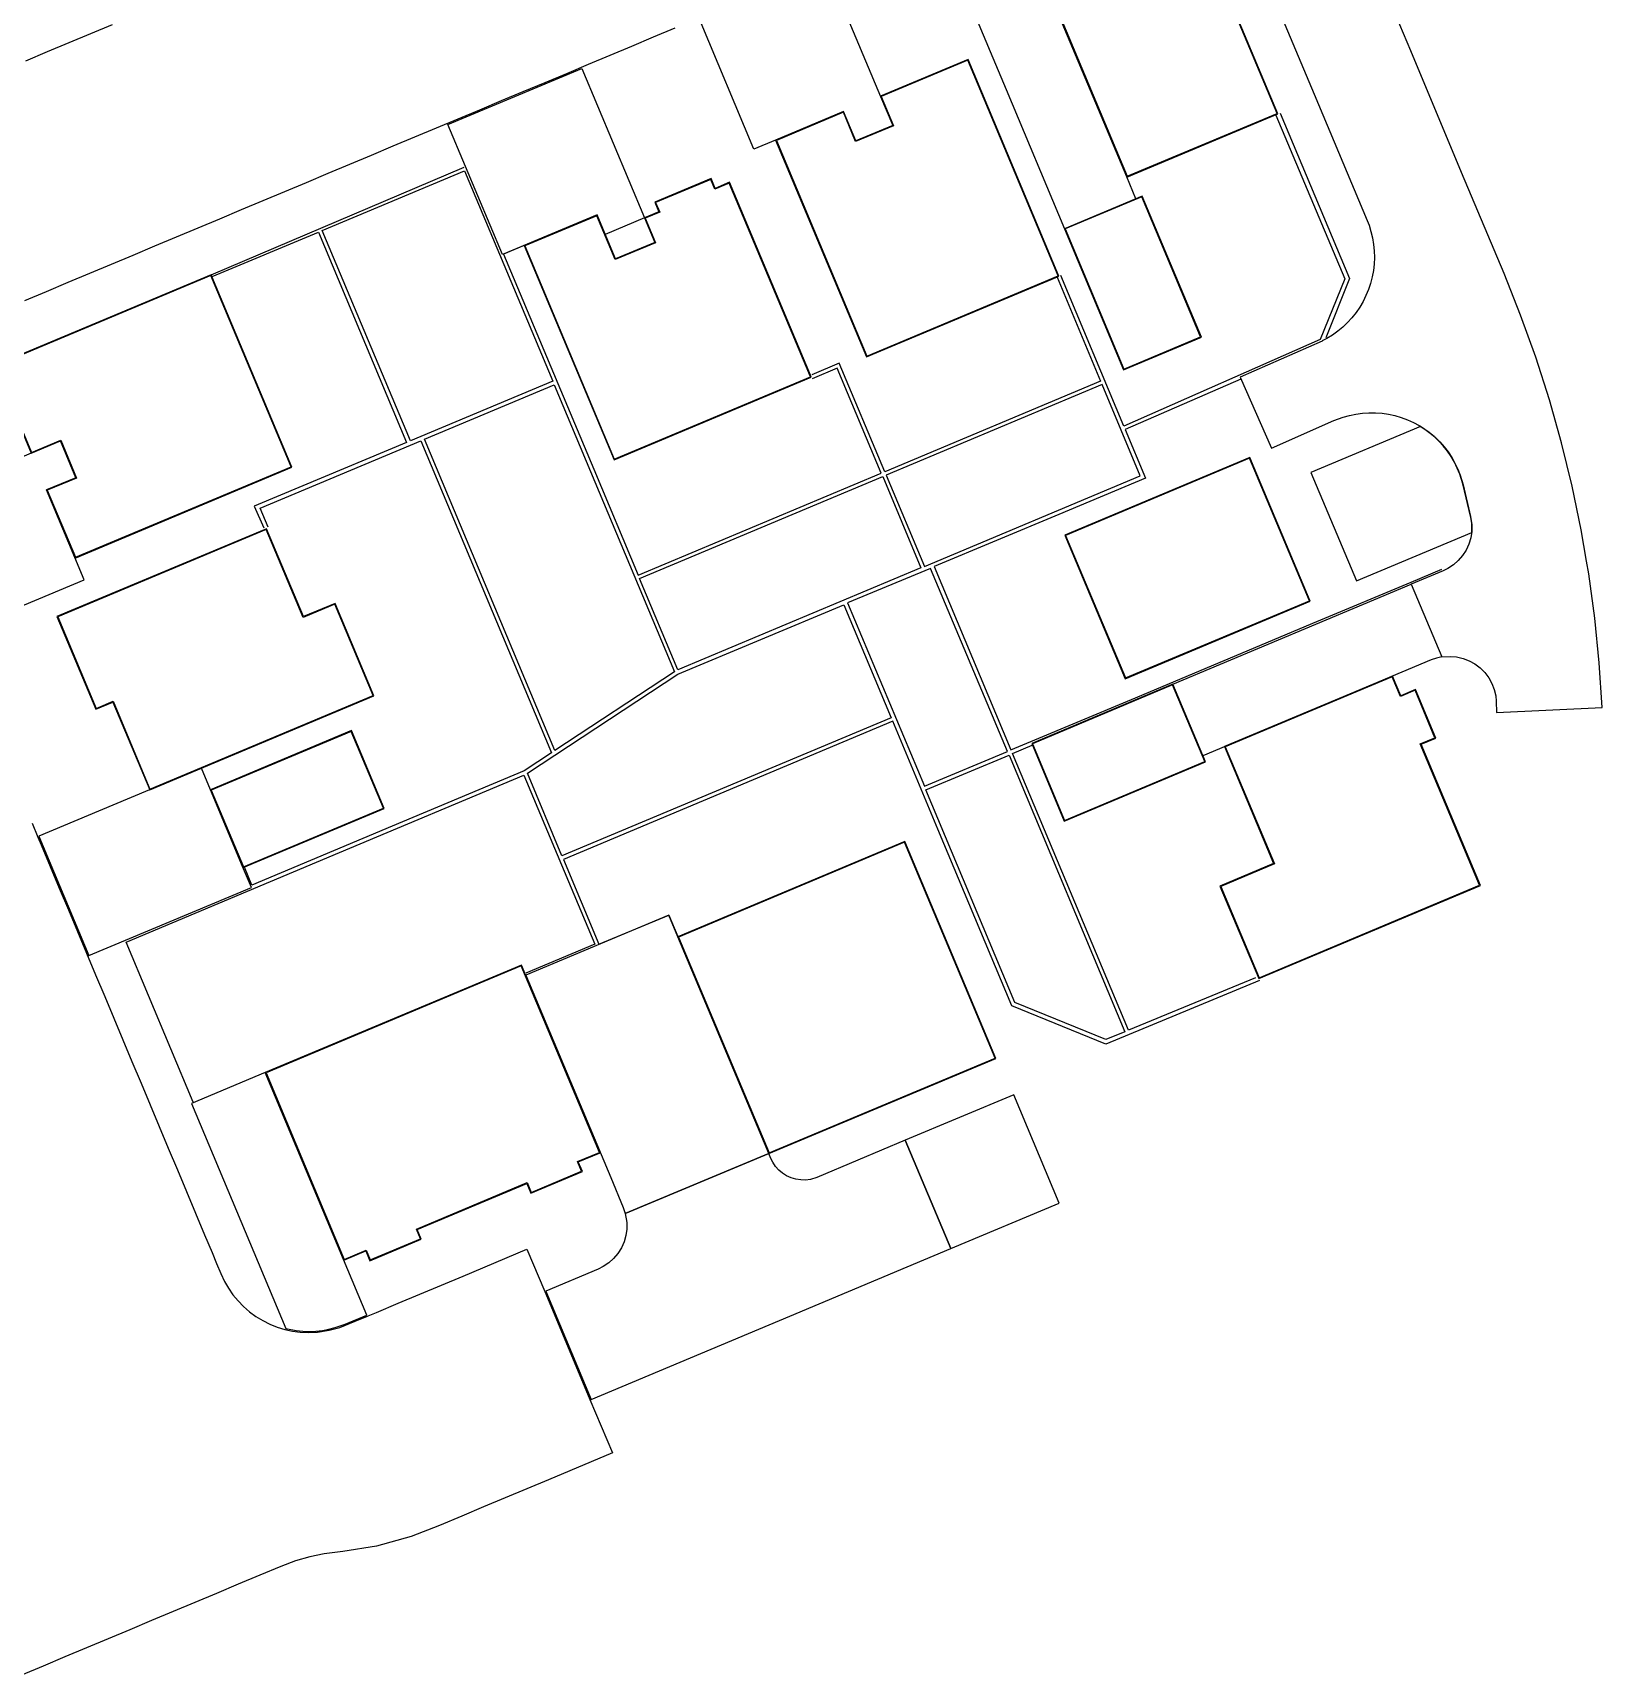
# Model space of a CAD drawing. Header units: metres. Extents: x 383525 to 383919, y 430576 to 430887.
# Drawn here: x 383852.4 to 383919.1, y 430622.7 to 430692.6 of the extents above; entities that cross this region are included whole.
import ezdxf

# ---------------------------------------------------------------- set-up
doc = ezdxf.new("R2010")
doc.units = ezdxf.units.M
for name, color, linetype, true_color in [('3D_LINES', 132, 'Continuous', 0x00cccc), ('GARAGES FFL', 140, 'Continuous', 0x00bfff), ('PLOTS EXTERNAL LEVEL', 3, 'Continuous', 0x00ff00), ('PLOTS FFL', 1, 'Continuous', 0xff0000)]:
    doc.layers.add(name, color=color, linetype=linetype, true_color=true_color)

msp = doc.modelspace()

# ---------------------------------------------------------------- linework, layer by layer
at = {"layer": '3D_LINES'}
for points in [[(383894.959, 430695.863, 245.12), (383893.8, 430698.629, 245.002), (383890.756, 430697.354, 245.166), (383893.099, 430691.765, 245.3), (383893.775, 430690.153, 245.3), (383896.257, 430684.232, 245.35), (383899.3, 430685.508, 245.35), (383898.913, 430686.431, 245.3), (383894.959, 430695.863, 245.12)], [(383914.965, 430682.323, 245.59), (383913.161, 430686.626, 245.59), (383910.995, 430691.793, 245.2), (383909.131, 430696.239, 244.88)], [(383886.108, 430695.405, 245.43), (383888.432, 430689.861, 245.6), (383888.95, 430688.627, 245.6), (383887.384, 430687.97, 245.6), (383886.862, 430689.215, 245.6), (383883.964, 430688.001, 245.6), (383883.044, 430687.615, 245.6), (383880.724, 430693.148, 245.716), (383886.108, 430695.405, 245.43)], [(383904.96, 430694.549, 245.1), (383906.885, 430689.958, 245.42), (383909.138, 430684.583, 245.82), (383909.218, 430684.376, 245.854), (383909.302, 430684.11, 245.896), (383909.367, 430683.839, 245.938), (383909.414, 430683.563, 245.981), (383909.441, 430683.286, 246.023), (383909.448, 430683.007, 246.065), (383909.437, 430682.728, 246.108), (383909.405, 430682.45, 246.15), (383909.355, 430682.176, 246.161), (383909.285, 430681.905, 246.172), (383909.197, 430681.64, 246.183), (383909.09, 430681.382, 246.194), (383908.966, 430681.132, 246.205), (383908.825, 430680.891, 246.216), (383908.667, 430680.661, 246.227), (383908.493, 430680.442, 246.237), (383908.305, 430680.236, 246.248), (383908.103, 430680.044, 246.259), (383907.887, 430679.866, 246.27), (383907.66, 430679.704, 246.281), (383907.422, 430679.558, 246.292), (383907.227, 430679.454, 246.301), (383907.224, 430679.448, 246.301), (383903.739, 430677.917, 246.45), (383905.066, 430674.895, 246.55), (383907.722, 430676.062, 246.498), (383908.119, 430676.212, 246.49), (383908.388, 430676.287, 246.485), (383908.662, 430676.343, 246.48), (383908.938, 430676.381, 246.475), (383909.217, 430676.398, 246.47), (383909.496, 430676.396, 246.465), (383909.775, 430676.375, 246.46), (383910.051, 430676.335, 246.455), (383910.324, 430676.275, 246.45), (383910.591, 430676.196, 246.445), (383910.853, 430676.099, 246.44), (383911.107, 430675.984, 246.435), (383911.353, 430675.851, 246.43), (383911.589, 430675.702, 246.454), (383911.814, 430675.536, 246.478), (383912.027, 430675.355, 246.502), (383912.226, 430675.16, 246.527), (383912.412, 430674.951, 246.551), (383912.582, 430674.73, 246.575), (383912.737, 430674.498, 246.599), (383912.875, 430674.255, 246.623), (383912.996, 430674.003, 246.647), (383913.098, 430673.744, 246.672), (383913.22, 430673.337, 246.708), (383913.542, 430671.988, 246.828), (383913.596, 430671.626, 246.86), (383913.592, 430671.347, 246.884), (383913.55, 430671.072, 246.908), (383913.469, 430670.805, 246.932), (383913.352, 430670.551, 246.957), (383913.201, 430670.317, 246.981), (383913.019, 430670.105, 247.005), (383912.809, 430669.921, 247.029), (383912.576, 430669.768, 247.053), (383912.372, 430669.669, 247.073), (383911.017, 430669.101, 247.2), (383912.314, 430666.006, 247.16), (383912.67, 430666.032, 247.173), (383912.948, 430666.008, 247.183), (383913.22, 430665.945, 247.193), (383913.481, 430665.845, 247.203), (383913.725, 430665.71, 247.214), (383913.948, 430665.542, 247.224), (383914.145, 430665.345, 247.234), (383914.313, 430665.122, 247.244), (383914.448, 430664.878, 247.254), (383914.548, 430664.617, 247.264), (383914.611, 430664.345, 247.275), (383914.633, 430664.128, 247.282), (383914.645, 430663.646, 247.3), (383919.14, 430663.861, 247.2), (383919.015, 430665.759, 247.072), (383918.825, 430667.652, 246.945), (383918.569, 430669.537, 246.817), (383918.475, 430670.086, 246.78), (383918.247, 430671.412, 246.677), (383917.86, 430673.274, 246.531), (383917.408, 430675.122, 246.386), (383916.892, 430676.953, 246.24), (383916.312, 430678.765, 246.023), (383915.669, 430680.556, 245.807), (383914.965, 430682.323, 245.59)], [(383879.672, 430692.761, 245.766), (383878.75, 430692.375, 245.816), (383877.828, 430691.988, 245.866), (383876.905, 430691.602, 245.916), (383875.983, 430691.215, 245.966), (383875.061, 430690.828, 246.016), (383874.139, 430690.442, 246.066), (383873.216, 430690.055, 246.116), (383872.294, 430689.669, 246.166), (383871.372, 430689.282, 246.216), (383870.45, 430688.895, 246.266), (383869.527, 430688.509, 246.316), (383868.605, 430688.122, 246.366), (383867.683, 430687.736, 246.416), (383866.761, 430687.349, 246.466), (383865.838, 430686.962, 246.516), (383864.916, 430686.576, 246.566), (383863.994, 430686.189, 246.616), (383863.072, 430685.803, 246.666), (383862.149, 430685.416, 246.716), (383861.227, 430685.029, 246.766), (383860.305, 430684.643, 246.816), (383859.383, 430684.256, 246.866), (383858.46, 430683.87, 246.916), (383857.538, 430683.483, 246.966), (383856.616, 430683.096, 247.016), (383855.694, 430682.71, 247.066), (383854.771, 430682.323, 247.116), (383853.849, 430681.937, 247.166), (383852.927, 430681.55, 247.216), (383852.005, 430681.163, 247.266)], [(383852.06, 430691.379, 246.913), (383852.982, 430691.766, 246.863), (383853.904, 430692.152, 246.813), (383854.826, 430692.539, 246.763), (383855.749, 430692.925, 246.713)], [(383875.719, 430691.05, 246), (383878.387, 430684.687, 246.2), (383876.717, 430683.987, 246.2), (383876.369, 430684.817, 246.2), (383872.344, 430683.129, 246.2), (383870.774, 430686.875, 246.234), (383870.024, 430688.663, 246.25), (383875.719, 430691.05, 246)], [(383905.254, 430689.066, 245.3), (383908.196, 430682.099, 245.35), (383907.144, 430679.519, 245.385), (383898.788, 430675.83, 245.5), (383896.099, 430682.238, 245.35)], [(383905.432, 430689.152, 245.3), (383908.385, 430682.114, 246.15), (383907.382, 430679.584, 246.292)], [(383859.947, 430682.27, 247.2), (383870.708, 430686.843, 246.234)], [(383864.67, 430684.156, 247.7), (383870.722, 430686.697, 247.35), (383874.481, 430677.744, 247.4), (383868.422, 430675.197, 247.7), (383864.67, 430684.156, 247.7)], [(383859.983, 430682.198, 248.4), (383864.518, 430684.089, 248.15), (383868.262, 430675.139, 248.15), (383863.843, 430673.291, 248.4), (383861.778, 430672.427, 248.4), (383862.186, 430671.495, 248.43)], [(383873.264, 430683.509, 246.2), (383872.389, 430683.143, 246.2), (383876.225, 430673.994, 246.2), (383878.112, 430669.493, 246.25), (383888.457, 430673.829, 246.25), (383886.59, 430678.289, 246.2), (383885.524, 430677.841, 246.2)], [(383895.951, 430682.17, 245.6), (383897.788, 430677.745, 245.65), (383888.615, 430673.891, 245.65), (383886.677, 430678.515, 245.6), (383885.506, 430678.015, 245.6)], [(383869.022, 430675.272, 247.8), (383874.543, 430677.591, 247.4), (383879.664, 430665.378, 247.4), (383874.572, 430662.023, 247.8), (383869.022, 430675.272, 247.8)], [(383888.672, 430673.742, 246.25), (383890.303, 430669.859, 246.55), (383899.478, 430673.712, 246.55), (383897.865, 430677.595, 246.25), (383888.672, 430673.742, 246.25)], [(383903.759, 430677.83, 246.45), (383898.844, 430675.679, 246.55), (383899.706, 430673.613, 246.65), (383896.021, 430672.073, 247.1), (383890.715, 430669.856, 247.24), (383893.982, 430662.05, 247.24), (383894.826, 430662.405, 247.24)], [(383913.212, 430673.369, 246.708), (383913.082, 430673.788, 246.669), (383912.976, 430674.047, 246.644), (383912.853, 430674.297, 246.619), (383912.712, 430674.538, 246.594), (383912.554, 430674.769, 246.569), (383912.381, 430674.988, 246.544), (383912.193, 430675.194, 246.519), (383911.991, 430675.387, 246.494), (383911.777, 430675.565, 246.469), (383911.415, 430675.814, 246.43), (383906.746, 430673.857, 246.7), (383908.679, 430669.246, 246.8), (383913.588, 430671.303, 246.884), (383913.596, 430671.415, 246.875), (383913.591, 430671.694, 246.852), (383913.552, 430671.942, 246.831), (383913.212, 430673.369, 246.708)], [(383852.94, 430673.112, 248.475), (383854.185, 430673.633, 248.442), (383853.529, 430675.199, 248.4), (383846.751, 430672.357, 248.24), (383849.007, 430666.974, 248.533), (383854.541, 430669.293, 248.43), (383854.147, 430670.232, 248.475), (383852.94, 430673.112, 248.475)], [(383862.378, 430671.523, 248.95), (383862.037, 430672.332, 248.95), (383868.868, 430675.209, 248.4), (383874.424, 430661.932, 248.4), (383873.267, 430661.159, 248.474), (383867.648, 430658.802, 248.8), (383861.678, 430656.298, 248.8), (383861.362, 430657.055, 248.8)], [(383888.526, 430673.681, 246.85), (383890.151, 430669.797, 247.15), (383879.801, 430665.46, 247.15), (383878.18, 430669.34, 246.85), (383888.526, 430673.681, 246.85)], [(383893.831, 430661.986, 247.84), (383890.561, 430669.776, 247.84), (383887.029, 430668.309, 248.12), (383890.297, 430660.503, 248.12), (383893.831, 430661.986, 247.84)], [(383894.826, 430662.405, 247.24), (383899.107, 430664.201, 247.1), (383906.991, 430667.509, 247.1), (383911.006, 430669.194, 247.2), (383912.324, 430669.747, 247.073)], [(383911.862, 430665.877, 247.16), (383902.148, 430661.805, 247.45), (383900.872, 430664.848, 247.45), (383911.017, 430669.101, 247.2), (383912.314, 430666.006, 247.16), (383912.084, 430665.955, 247.16), (383911.862, 430665.877, 247.16)], [(383888.884, 430663.418, 248.72), (383874.872, 430657.542, 248.72), (383873.402, 430661.054, 248.35), (383879.805, 430665.279, 248.35), (383886.871, 430668.231, 248.35), (383888.884, 430663.418, 248.72)], [(383904.56, 430652.244, 247.4), (383898.018, 430649.524, 248.797), (383894.013, 430651.157, 249.65), (383890.872, 430658.683, 249.65), (383888.959, 430663.267, 249.32), (383874.943, 430657.386, 249.32), (383876.445, 430653.79, 249.65), (383879.421, 430655.025, 249.65), (383879.808, 430654.106, 249.65)], [(383898.832, 430650.052, 248.15), (383898.023, 430649.721, 248.193), (383894.151, 430651.302, 248.4), (383890.358, 430660.352, 248.4), (383893.899, 430661.833, 248.15), (383898.832, 430650.052, 248.15)], [(383904.385, 430652.353, 247.4), (383898.985, 430650.126, 247.55), (383894.044, 430661.901, 247.55), (383894.882, 430662.247, 247.45)], [(383859.916, 430660.351, 248.8), (383859.529, 430661.273, 248.8), (383857.322, 430660.348, 248.8), (383855.769, 430659.697, 248.87), (383852.612, 430658.374, 248.996), (383854.739, 430653.302, 249.263), (383861.656, 430656.201, 248.8), (383861.286, 430657.082, 248.8), (383859.916, 430660.351, 248.8)], [(383859.187, 430647.054, 249.85), (383856.324, 430653.874, 249.45), (383865.408, 430657.684, 249.45), (383873.254, 430660.975, 249.45), (383876.273, 430653.787, 249.95), (383873.333, 430652.554, 249.95)], [(383852.323, 430658.935, 248.964), (383852.572, 430658.34, 248.996), (383852.709, 430658.013, 249.014), (383853.096, 430657.091, 249.064), (383853.483, 430656.169, 249.114), (383853.869, 430655.246, 249.164), (383854.256, 430654.324, 249.213), (383854.642, 430653.402, 249.263), (383855.029, 430652.48, 249.313), (383855.416, 430651.557, 249.363), (383855.802, 430650.635, 249.413), (383856.189, 430649.713, 249.463), (383856.575, 430648.791, 249.513), (383856.962, 430647.868, 249.562), (383857.349, 430646.946, 249.612), (383857.735, 430646.024, 249.662), (383858.122, 430645.102, 249.712), (383858.508, 430644.179, 249.762), (383858.895, 430643.257, 249.812), (383859.282, 430642.335, 249.862), (383859.668, 430641.413, 249.911), (383859.984, 430640.66, 249.952), (383860.177, 430640.199, 249.977), (383860.354, 430639.776, 250.002), (383860.515, 430639.434, 250.028), (383860.683, 430639.141, 250.053), (383860.875, 430638.864, 250.074), (383861.089, 430638.604, 250.093), (383861.324, 430638.362, 250.107), (383861.579, 430638.141, 250.119), (383861.851, 430637.941, 250.127), (383862.139, 430637.765, 250.131), (383862.44, 430637.614, 250.133), (383862.753, 430637.488, 250.131), (383863.075, 430637.389, 250.125), (383863.405, 430637.317, 250.116), (383863.739, 430637.272, 250.104), (383864.076, 430637.256, 250.089), (383864.447, 430637.269, 250.07), (383864.467, 430637.27, 250.06), (383864.972, 430637.351, 250.02), (383865.423, 430637.477, 249.978), (383866.068, 430637.736, 249.936), (383866.602, 430637.959, 249.911), (383866.632, 430637.972, 249.909), (383866.976, 430638.116, 249.893), (383867.898, 430638.503, 249.851), (383868.82, 430638.889, 249.809), (383869.743, 430639.276, 249.766), (383870.665, 430639.662, 249.724), (383873.385, 430640.803, 249.682), (383874.139, 430639.006, 249.713), (383876.065, 430634.41, 249.794), (383877.02, 430632.134, 249.834), (383874.299, 430630.993, 249.877), (383873.377, 430630.607, 249.919), (383872.454, 430630.22, 249.961), (383871.532, 430629.833, 250.004), (383870.61, 430629.447, 250.046), (383869.668, 430629.052, 250.088), (383868.454, 430628.574, 250.131), (383866.986, 430628.163, 250.173), (383865.543, 430627.932, 250.215), (383864.756, 430627.836, 250.258), (383864.139, 430627.71, 250.3), (383863.532, 430627.536, 250.342), (383862.905, 430627.301, 250.384), (383862.018, 430626.929, 250.427), (383861.095, 430626.543, 250.469), (383860.173, 430626.156, 250.512), (383859.251, 430625.769, 250.554), (383858.329, 430625.383, 250.596), (383857.406, 430624.996, 250.639), (383856.484, 430624.61, 250.681), (383855.562, 430624.223, 250.723), (383854.64, 430623.836, 250.766), (383853.717, 430623.45, 250.808), (383852.795, 430623.063, 250.85), (383851.873, 430622.677, 250.892)], [(383879.806, 430654.099, 249.65), (383879.42, 430655.019, 249.689), (383873.336, 430652.468, 249.95), (383876.949, 430643.85, 249.95), (383877.483, 430642.575, 249.95), (383877.571, 430642.319, 249.95), (383883.673, 430644.874, 249.65), (383879.806, 430654.099, 249.65)], [(383862.249, 430648.318, 249.95), (383859.114, 430647.003, 249.85), (383863.129, 430637.425, 250.125), (383863.57, 430637.34, 250.098), (383863.848, 430637.312, 250.082), (383864.127, 430637.304, 250.065), (383864.406, 430637.315, 250.048), (383864.683, 430637.346, 250.031), (383864.958, 430637.396, 250.014), (383865.228, 430637.465, 249.998), (383865.652, 430637.615, 249.971), (383866.574, 430638.002, 249.911), (383865.583, 430640.365, 249.95), (383862.249, 430648.318, 249.95)], [(383894.097, 430647.371, 249.75), (383889.486, 430645.438, 249.74), (383891.419, 430640.827, 249.625), (383896.03, 430642.76, 249.55), (383894.097, 430647.371, 249.75)], [(383891.419, 430640.827, 249.625), (383889.486, 430645.438, 249.74), (383887.469, 430644.592, 249.73), (383885.724, 430643.861, 249.696), (383885.45, 430643.776, 249.691), (383885.242, 430643.747, 249.687), (383885.033, 430643.748, 249.684), (383884.826, 430643.778, 249.68), (383884.625, 430643.837, 249.676), (383884.434, 430643.923, 249.672), (383884.257, 430644.035, 249.669), (383884.098, 430644.17, 249.665), (383883.958, 430644.326, 249.661), (383883.842, 430644.5, 249.657), (383883.761, 430644.664, 249.654), (383883.673, 430644.874, 249.65), (383877.571, 430642.319, 249.95), (383877.634, 430641.936, 249.933), (383877.633, 430641.657, 249.92), (383877.594, 430641.381, 249.908), (383877.516, 430641.113, 249.895), (383877.402, 430640.859, 249.883), (383877.254, 430640.622, 249.87), (383877.074, 430640.409, 249.858), (383876.866, 430640.223, 249.845), (383876.635, 430640.067, 249.833), (383876.412, 430639.957, 249.821), (383874.185, 430639.024, 249.713), (383876.118, 430634.413, 249.794), (383884.578, 430637.959, 249.75), (383889.564, 430640.049, 249.7), (383891.419, 430640.827, 249.625)]]:
    msp.add_polyline3d(points, dxfattribs=at)
at = {"layer": 'GARAGES FFL'}
for points in [[(383899.554, 430685.588, 245.35), (383896.289, 430684.219, 245.35), (383898.789, 430678.257, 245.35), (383902.053, 430679.625, 245.35), (383899.554, 430685.588, 245.35)], [(383902.227, 430661.551, 247.45), (383900.859, 430664.815, 247.45), (383894.896, 430662.316, 247.45), (383896.265, 430659.051, 247.45), (383902.227, 430661.551, 247.45)], [(383867.279, 430659.572, 248.8), (383865.911, 430662.837, 248.8), (383859.949, 430660.338, 248.8), (383861.317, 430657.073, 248.8), (383867.279, 430659.572, 248.8)]]:
    msp.add_polyline3d(points, dxfattribs=at)
at = {"layer": 'PLOTS EXTERNAL LEVEL'}
for points in [[(383901.383, 430698.555, 245.23), (383894.959, 430695.863, 245.12), (383898.913, 430686.43, 245.3), (383905.337, 430689.123, 245.3), (383901.383, 430698.555, 245.23), (383901.383, 430698.555, 245.23)], [(383892.154, 430691.434, 245.3), (383888.428, 430689.872, 245.6), (383888.95, 430688.627, 245.6), (383887.384, 430687.97, 245.6), (383886.862, 430689.215, 245.6), (383883.966, 430688.002, 245.6), (383887.833, 430678.777, 245.6), (383895.957, 430682.182, 245.6), (383896.021, 430682.209, 245.35), (383892.154, 430691.434, 245.3)], [(383882.009, 430686.205, 245.6), (383881.395, 430685.948, 245.683), (383881.221, 430686.363, 245.739), (383878.826, 430685.359, 246.061), (383879, 430684.944, 246.117), (383878.387, 430684.687, 246.2), (383878.821, 430683.649, 246.2), (383877.152, 430682.949, 246.2), (383876.369, 430684.817, 246.2), (383873.266, 430683.516, 246.2), (383877.089, 430674.395, 246.2), (383885.484, 430677.914, 246.2), (383885.447, 430678.003, 245.6), (383882.009, 430686.205, 245.6)], [(383899.567, 430685.62, 245.35), (383896.257, 430684.232, 245.35), (383898.775, 430678.224, 245.35), (383902.086, 430679.612, 245.35), (383899.567, 430685.62, 245.35)], [(383859.947, 430682.27, 247.2), (383850.722, 430678.403, 247.43), (383852.284, 430674.677, 248.4), (383853.529, 430675.199, 248.4), (383854.185, 430673.633, 248.442), (383852.94, 430673.112, 248.4), (383854.154, 430670.216, 248.475), (383863.379, 430674.083, 248.4), (383859.977, 430682.197, 248.4), (383859.947, 430682.27, 247.2), (383859.947, 430682.27, 247.2)], [(383904.151, 430674.493, 246.65), (383896.275, 430671.192, 247.1), (383898.837, 430665.079, 247.1), (383906.713, 430668.381, 247.1), (383905.525, 430671.215, 247.1), (383904.151, 430674.493, 246.65), (383904.151, 430674.493, 246.65)], [(383865.226, 430668.286, 248.8), (383863.877, 430667.721, 248.8), (383862.308, 430671.465, 248.8), (383862.206, 430671.422, 248.43), (383853.385, 430667.725, 248.43), (383855.038, 430663.782, 248.8), (383855.764, 430664.086, 248.8), (383857.33, 430660.351, 248.8), (383866.875, 430664.353, 248.8), (383865.226, 430668.286, 248.8), (383865.226, 430668.286, 248.8)], [(383902.26, 430661.537, 247.45), (383900.872, 430664.848, 247.45), (383894.864, 430662.329, 247.55), (383896.251, 430659.018, 247.55), (383902.26, 430661.537, 247.45), (383902.26, 430661.537, 247.45)], [(383911.434, 430662.293, 247.4), (383912.056, 430662.553, 247.4), (383911.19, 430664.619, 247.4), (383910.568, 430664.358, 247.4), (383910.22, 430665.188, 247.16), (383903.07, 430662.191, 247.4), (383905.158, 430657.211, 247.4), (383902.875, 430656.254, 247.4), (383904.524, 430652.321, 247.4), (383913.956, 430656.275, 247.1), (383911.434, 430662.293, 247.4), (383911.434, 430662.293, 247.4)], [(383867.312, 430659.559, 248.8), (383865.924, 430662.87, 248.8), (383859.916, 430660.351, 248.8), (383861.304, 430657.04, 248.8), (383867.312, 430659.559, 248.8)], [(383889.47, 430658.15, 249.65), (383879.806, 430654.099, 249.65), (383883.673, 430644.874, 249.65), (383893.337, 430648.925, 249.65), (383889.47, 430658.15, 249.65)], [(383873.159, 430652.891, 249.95), (383862.249, 430648.318, 249.95), (383865.595, 430640.338, 249.95), (383866.528, 430640.729, 249.95), (383866.702, 430640.314, 249.95), (383868.89, 430641.232, 249.95), (383868.716, 430641.647, 249.95), (383873.382, 430643.602, 249.95), (383873.556, 430643.187, 249.95), (383875.744, 430644.105, 249.95), (383875.57, 430644.52, 249.95), (383876.504, 430644.911, 249.95), (383873.159, 430652.891, 249.95)]]:
    msp.add_polyline3d(points, dxfattribs=at)
at = {"layer": 'PLOTS FFL'}
for points in [[(383901.369, 430698.523, 245.45), (383894.992, 430695.849, 245.45), (383898.927, 430686.463, 245.45), (383905.304, 430689.137, 245.45), (383901.369, 430698.523, 245.45)], [(383892.14, 430691.401, 245.75), (383888.46, 430689.858, 245.75), (383888.982, 430688.613, 245.75), (383887.371, 430687.938, 245.75), (383886.849, 430689.183, 245.75), (383883.999, 430687.988, 245.75), (383887.847, 430678.81, 245.75), (383895.988, 430682.222, 245.75), (383892.14, 430691.401, 245.75)], [(383881.995, 430686.172, 246.35), (383881.382, 430685.915, 246.35), (383881.208, 430686.33, 246.35), (383878.859, 430685.345, 246.35), (383879.033, 430684.93, 246.35), (383878.419, 430684.673, 246.35), (383878.854, 430683.636, 246.35), (383877.139, 430682.917, 246.35), (383876.356, 430684.784, 246.35), (383873.299, 430683.503, 246.35), (383877.103, 430674.428, 246.35), (383885.451, 430677.927, 246.35), (383881.995, 430686.172, 246.35)], [(383859.934, 430682.237, 248.55), (383850.755, 430678.39, 248.55), (383852.297, 430674.71, 248.55), (383853.542, 430675.232, 248.55), (383854.218, 430673.62, 248.55), (383852.973, 430673.098, 248.55), (383854.168, 430670.248, 248.55), (383863.346, 430674.096, 248.55), (383859.934, 430682.237, 248.55)], [(383904.138, 430674.46, 247.25), (383896.308, 430671.178, 247.25), (383898.851, 430665.112, 247.25), (383906.68, 430668.394, 247.25), (383904.138, 430674.46, 247.25)], [(383865.213, 430668.253, 248.95), (383863.864, 430667.688, 248.95), (383862.294, 430671.432, 248.95), (383853.418, 430667.711, 248.95), (383855.051, 430663.815, 248.95), (383855.777, 430664.119, 248.95), (383857.343, 430660.384, 248.95), (383866.842, 430664.366, 248.95), (383865.213, 430668.253, 248.95)], [(383911.401, 430662.306, 247.55), (383912.023, 430662.567, 247.55), (383911.177, 430664.587, 247.55), (383910.554, 430664.326, 247.55), (383910.206, 430665.156, 247.55), (383903.103, 430662.178, 247.55), (383905.19, 430657.198, 247.55), (383902.908, 430656.241, 247.55), (383904.537, 430652.354, 247.55), (383913.924, 430656.288, 247.55), (383911.401, 430662.306, 247.55)], [(383889.457, 430658.118, 249.8), (383879.839, 430654.086, 249.8), (383883.686, 430644.907, 249.8), (383893.304, 430648.939, 249.8), (383889.457, 430658.118, 249.8)], [(383873.145, 430652.858, 250.05), (383862.282, 430648.304, 250.05), (383865.608, 430640.371, 250.05), (383866.542, 430640.762, 250.05), (383866.716, 430640.347, 250.05), (383868.858, 430641.245, 250.05), (383868.684, 430641.66, 250.05), (383873.395, 430643.635, 250.05), (383873.569, 430643.22, 250.05), (383875.711, 430644.118, 250.05), (383875.537, 430644.533, 250.05), (383876.471, 430644.924, 250.05), (383873.145, 430652.858, 250.05)]]:
    msp.add_polyline3d(points, dxfattribs=at)

doc.saveas('drawing.dxf')
